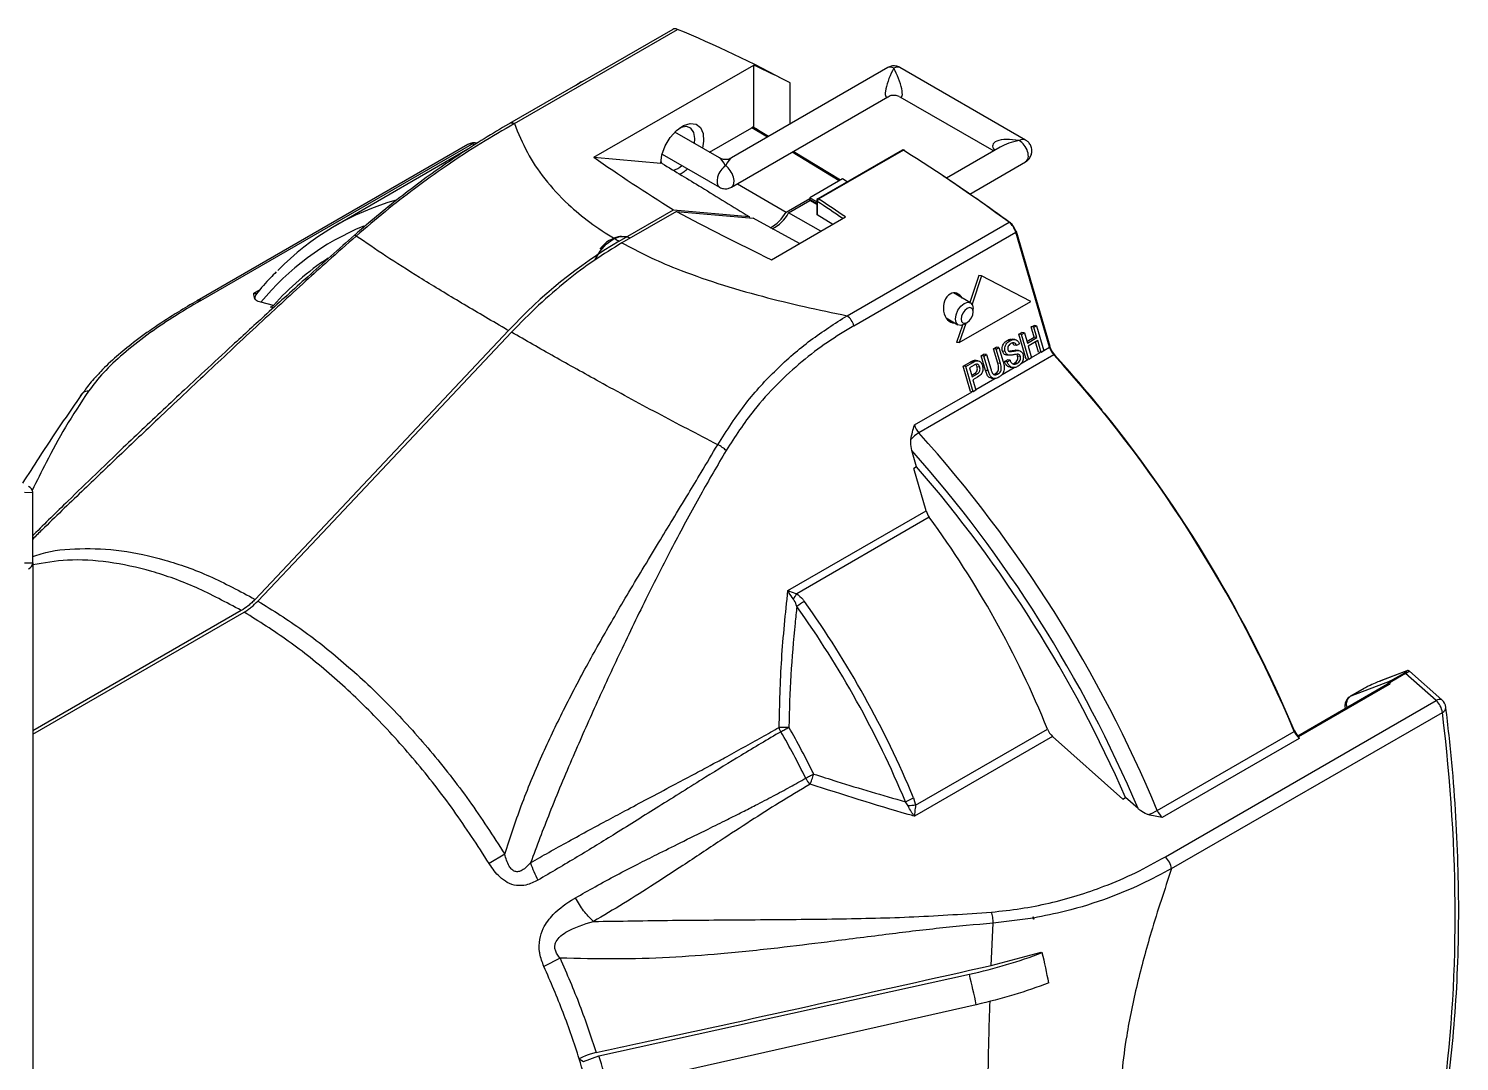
# Model space of a CAD drawing. Extents: x 12.3 to 108.7, y 1.1 to 80.4.
# Drawn here: x 24.44 to 31.51, y 11.65 to 16.75 of the extents above; entities that cross this region are included whole.
import ezdxf

# ---------------------------------------------------------------- set-up
doc = ezdxf.new("R2010")
doc.units = 0
doc.header["$MEASUREMENT"] = 0
doc.layers.add('OBJECT', color=7, linetype='CONTINUOUS')

msp = doc.modelspace()

# ---------------------------------------------------------------- linework, layer by layer
at = {"layer": 'OBJECT'}
for p, q in [((27.6216, 16.7481), (26.8148, 16.2823)), ((26.8387, 16.2824), (27.6452, 16.748)), ((27.2316, 16.1161), (28.0208, 16.5717)), ((28.6827, 16.5595), (27.9119, 16.1129)), ((28.0208, 16.2635), (28.0208, 16.5717)), ((29.364, 16.201), (28.7427, 16.5596)), ((27.1663, 16.4875), (27.1522, 16.4793)), ((28.2003, 16.28), (28.2003, 16.4843)), ((27.912, 15.9685), (28.6828, 16.4151)), ((28.7429, 16.4152), (29.2066, 16.1475)), ((27.8022, 16.1415), (28.0112, 16.2622)), ((28.0885, 16.2153), (28.0112, 16.2622)), ((27.8518, 16.1129), (27.6311, 16.2403)), ((28.0944, 16.2187), (28.0443, 16.2492)), ((26.6095, 16.1797), (25.2719, 15.4075)), ((25.2907, 15.4093), (26.6283, 16.1814)), ((26.6088, 16.1558), (25.9545, 15.778)), ((26.6428, 16.1775), (26.6283, 16.1814)), ((27.2316, 16.1161), (27.5619, 16.0866)), ((27.5686, 16.1321), (27.8519, 15.9685)), ((28.4436, 15.9994), (28.2102, 16.1413)), ((28.4496, 16.0029), (28.2161, 16.1448)), ((28.7546, 16.1517), (28.3371, 15.9107)), ((28.76, 16.151), (28.3425, 15.91)), ((29.2388, 16.1661), (28.9737, 16.0125)), ((27.5625, 16.0991), (27.5651, 16.0858)), ((29.0882, 15.9344), (29.364, 16.0942)), ((27.9416, 15.9857), (28.1805, 15.8449)), ((28.46, 16.0088), (28.2979, 15.9153)), ((28.482, 15.9943), (28.46, 16.0088)), ((28.1805, 15.8449), (28.2979, 15.9127)), ((28.1928, 15.8418), (28.2977, 15.9024)), ((28.2977, 15.9076), (28.2982, 15.9079)), ((28.3321, 15.8878), (28.2977, 15.9076)), ((28.2977, 15.9024), (28.2977, 15.9076)), ((28.3321, 15.8825), (28.2977, 15.9024)), ((28.2979, 15.9153), (28.2979, 15.9127)), ((28.3321, 15.8956), (28.2979, 15.9153)), ((28.2979, 15.9127), (28.2979, 15.9078)), ((28.2982, 15.9079), (28.3321, 15.8897)), ((28.3321, 15.902), (28.3321, 15.8367)), ((27.356, 15.7014), (27.6252, 15.8568)), ((27.6399, 15.8489), (27.3702, 15.6933)), ((27.6252, 15.8568), (27.9992, 15.8234)), ((27.6399, 15.8489), (28.0187, 15.8151)), ((28.3531, 15.7512), (28.1928, 15.8418)), ((28.3349, 15.898), (28.3349, 15.8312)), ((28.4111, 15.7847), (28.3349, 15.8312)), ((27.9992, 15.8234), (27.9998, 15.8168)), ((28.2473, 15.6901), (28.0187, 15.8151)), ((28.1084, 15.6099), (28.4741, 15.8211)), ((28.4825, 15.3335), (29.2819, 15.795)), ((28.5156, 15.2841), (29.3154, 15.7458)), ((29.4816, 15.1783), (29.3154, 15.7458)), ((29.4846, 15.1819), (29.3184, 15.7493)), ((29.1336, 15.5313), (29.089, 15.3986)), ((29.1468, 15.5299), (29.0996, 15.3897)), ((29.1468, 15.5299), (29.1336, 15.5313)), ((29.3895, 15.4044), (29.1468, 15.5299)), ((25.552, 15.4441), (25.5835, 15.4623)), ((29.0922, 15.3968), (29.0073, 15.4458)), ((25.6485, 15.3833), (25.5864, 15.3995)), ((25.6347, 15.3753), (25.6485, 15.3833)), ((25.6481, 15.3718), (25.6347, 15.3753)), ((29.0359, 15.2003), (29.3895, 15.4044)), ((29.1052, 15.3518), (29.1052, 15.3682)), ((28.9709, 15.3225), (29.0297, 15.2885)), ((29.0516, 15.2874), (29.0228, 15.2018)), ((29.068, 15.2957), (29.0359, 15.2003)), ((29.061, 15.2916), (29.0751, 15.2998)), ((29.3916, 15.2778), (29.4053, 15.2857)), ((29.4064, 15.2267), (29.3916, 15.2778)), ((29.4047, 15.2763), (29.3916, 15.2778)), ((29.4047, 15.2763), (29.4184, 15.2842)), ((29.4196, 15.2252), (29.4047, 15.2763)), ((29.4184, 15.2842), (29.4053, 15.2857)), ((29.4184, 15.2842), (29.4545, 15.1596)), ((25.5582, 13.9322), (26.8102, 15.2598)), ((29.0359, 15.2003), (29.0228, 15.2018)), ((29.2865, 15.2099), (29.2733, 15.2114)), ((29.3105, 15.2161), (29.2974, 15.2176)), ((29.333, 15.1939), (29.3194, 15.186)), ((29.3308, 15.2427), (29.3445, 15.2506)), ((29.3669, 15.1181), (29.3308, 15.2427)), ((29.3439, 15.2412), (29.3308, 15.2427)), ((29.3439, 15.2412), (29.3576, 15.2491)), ((29.38, 15.1166), (29.3439, 15.2412)), ((29.3576, 15.2491), (29.3445, 15.2506)), ((29.3576, 15.2491), (29.3724, 15.198)), ((29.3701, 15.2057), (29.4064, 15.2267)), ((29.3724, 15.198), (29.4196, 15.2252)), ((29.4237, 15.2108), (29.3766, 15.1836)), ((29.4196, 15.2252), (29.4064, 15.2267)), ((29.4277, 15.1532), (29.4129, 15.2046)), ((29.4409, 15.1517), (29.4237, 15.2108)), ((29.5035, 15.1396), (28.8369, 14.7548)), ((29.1446, 15.1352), (29.1583, 15.1431)), ((29.1654, 15.0635), (29.1446, 15.1352)), ((29.1577, 15.1337), (29.1446, 15.1352)), ((29.1577, 15.1337), (29.1714, 15.1416)), ((29.1785, 15.0621), (29.1577, 15.1337)), ((29.1714, 15.1416), (29.1583, 15.1431)), ((29.1714, 15.1416), (29.1919, 15.0708)), ((29.2054, 15.1703), (29.2191, 15.1782)), ((29.226, 15.0995), (29.2054, 15.1703)), ((29.2186, 15.1688), (29.2054, 15.1703)), ((29.2186, 15.1688), (29.2322, 15.1767)), ((29.2391, 15.098), (29.2186, 15.1688)), ((29.2322, 15.1767), (29.2191, 15.1782)), ((29.2322, 15.1767), (29.253, 15.105)), ((29.2627, 15.1564), (29.2496, 15.1579)), ((29.2848, 15.1377), (29.2717, 15.1392)), ((29.3194, 15.186), (29.3062, 15.1875)), ((29.3125, 15.1632), (29.3162, 15.1626)), ((29.3256, 15.1617), (29.3125, 15.1632)), ((29.3293, 15.1615), (29.3162, 15.163)), ((29.3378, 15.1325), (29.3246, 15.134)), ((29.3766, 15.1836), (29.3937, 15.1245)), ((29.3937, 15.1245), (29.38, 15.1166)), ((29.3929, 15.1272), (29.4364, 15.1522)), ((29.4409, 15.1517), (29.4277, 15.1532)), ((29.4545, 15.1596), (29.4409, 15.1517)), ((29.4537, 15.1623), (29.4816, 15.1783)), ((29.0552, 15.0836), (29.0908, 15.1042)), ((29.0914, 14.959), (29.0552, 15.0836)), ((29.0684, 15.0821), (29.0552, 15.0836)), ((29.0684, 15.0821), (29.1039, 15.1027)), ((29.1045, 14.9576), (29.0684, 15.0821)), ((29.1093, 15.089), (29.0862, 15.0756)), ((29.0862, 15.0756), (29.0991, 15.0309)), ((29.1039, 15.1027), (29.0908, 15.1042)), ((29.1055, 15.1113), (29.1162, 15.1125)), ((29.1186, 15.1098), (29.1055, 15.1113)), ((29.1293, 15.1112), (29.1121, 15.1131)), ((29.1372, 15.0795), (29.1241, 15.081)), ((29.1785, 15.0621), (29.1654, 15.0635)), ((29.2391, 15.098), (29.226, 15.0995)), ((29.2474, 15.0431), (29.3069, 15.0775)), ((29.2601, 15.1068), (29.2737, 15.1147)), ((29.2732, 15.1053), (29.2601, 15.1068)), ((29.2732, 15.1053), (29.2869, 15.1132)), ((29.2869, 15.1132), (29.2737, 15.1147)), ((29.2879, 15.0784), (29.301, 15.0769)), ((29.3008, 15.0963), (29.3088, 15.0995)), ((29.322, 15.098), (29.3088, 15.0995)), ((29.3387, 15.0958), (29.3755, 15.1171)), ((29.38, 15.1166), (29.3669, 15.1181)), ((24.7726, 15.0308), (24.7745, 15.0352)), ((29.0969, 15.0387), (29.1094, 15.0459)), ((29.0991, 15.0309), (29.1225, 15.0444)), ((29.127, 15.0302), (29.1033, 15.0165)), ((29.1033, 15.0165), (29.1181, 14.9654)), ((29.1225, 15.0444), (29.1094, 15.0459)), ((29.1174, 14.9681), (29.2121, 15.0228)), ((29.1951, 15.0241), (29.2082, 15.0226)), ((29.2059, 15.0435), (29.213, 15.046)), ((29.2261, 15.0445), (29.213, 15.046)), ((24.7119, 14.9581), (24.7065, 14.9506)), ((28.8151, 14.7936), (29.1, 14.9581)), ((29.1045, 14.9576), (29.0914, 14.959)), ((29.1181, 14.9654), (29.1045, 14.9576)), ((28.8255, 14.5869), (28.8021, 14.6678)), ((28.8255, 14.5869), (28.8117, 14.579)), ((28.8725, 14.3692), (28.8117, 14.579)), ((24.42, 14.4609), (24.46, 14.4608)), ((24.46, 14.112), (24.46, 14.4608)), ((28.1899, 13.9751), (28.8725, 14.3692)), ((28.8879, 14.3381), (28.2331, 13.9602)), ((24.42, 14.112), (24.46, 14.112)), ((24.46, 14.112), (24.4592, 8.5794)), ((25.49, 13.877), (24.4599, 13.2824)), ((24.4599, 13.266), (25.5041, 13.8688)), ((31.246, 13.5788), (31.117, 13.5295)), ((31.2465, 13.5791), (31.1184, 13.5302)), ((31.246, 13.5788), (31.2466, 13.5789)), ((31.42, 13.4359), (31.2594, 13.5774)), ((31.1515, 13.5126), (30.7086, 13.2569)), ((31.1602, 13.5118), (30.7116, 13.2528)), ((30.9711, 13.4551), (31.1658, 13.5288)), ((31.117, 13.5295), (31.1184, 13.5302)), ((31.1658, 13.5288), (31.2332, 13.5676)), ((31.2395, 13.5655), (31.1722, 13.5267)), ((31.3915, 13.4317), (31.2395, 13.5655)), ((30.054, 12.6595), (31.3915, 13.4317)), ((31.0348, 13.4922), (30.9687, 13.454)), ((30.9687, 13.454), (30.9711, 13.4551)), ((30.9711, 13.4551), (30.971, 13.4551)), ((30.9711, 13.4551), (31.0373, 13.4933)), ((30.0847, 12.6017), (31.4223, 13.3739)), ((28.8203, 12.9148), (29.4722, 13.2911)), ((29.4972, 13.255), (28.8146, 12.861)), ((29.8434, 12.9457), (29.4972, 13.255)), ((30.0139, 12.8893), (30.6909, 13.2801)), ((30.7158, 13.245), (30.0386, 12.854)), ((28.784, 12.9119), (28.7703, 12.9324)), ((28.8108, 12.9513), (28.8203, 12.9148)), ((29.8434, 12.9457), (29.8572, 12.9537)), ((29.9193, 12.8982), (29.8572, 12.9537)), ((26.7911, 12.6736), (26.7137, 12.6278)), ((29.1942, 12.1234), (29.2035, 12.3325)), ((29.4015, 12.3574), (29.2035, 12.3325)), ((29.4012, 12.3643), (29.4031, 12.3577)), ((29.4044, 12.3526), (29.4015, 12.3574)), ((29.4031, 12.3577), (29.4044, 12.3526)), ((27.0642, 12.1602), (26.9848, 12.1182)), ((29.1942, 12.1234), (29.4411, 12.1895)), ((29.4411, 12.1895), (29.446, 12.1867)), ((27.2566, 11.6763), (29.0863, 12.0798)), ((29.1204, 11.9295), (27.3017, 11.5196)), ((27.1593, 11.6624), (27.1586, 11.662)), ((27.1586, 11.662), (27.1802, 11.6496)), ((27.1802, 11.6496), (27.2566, 11.6763))]:
    msp.add_line(p, q, dxfattribs=at)
at = {"layer": 'OBJECT', "flags": 128}
for points in [[(27.1415, 16.4709), (27.1521, 16.4793), (27.1522, 16.4793)], [(27.1793, 16.4927), (27.1662, 16.4874), (27.1533, 16.4777)], [(27.5619, 16.0866), (27.5677, 16.1287), (27.5838, 16.1727), (27.6086, 16.214), (27.6396, 16.2484), (27.6735, 16.2723), (27.7068, 16.2832), (27.7361, 16.28), (27.7584, 16.2631), (27.7713, 16.2341), (27.7736, 16.1961), (27.7674, 16.1616)], [(27.7286, 16.184), (27.7309, 16.2081), (27.7258, 16.2385), (27.7111, 16.2593), (27.6886, 16.2681), (27.6611, 16.2638), (27.6566, 16.262)], [(29.2819, 15.795), (29.2833, 15.7956), (29.2845, 15.796), (29.2857, 15.796), (29.2866, 15.7957), (29.2873, 15.7951), (29.2878, 15.7942), (29.288, 15.793), (29.2879, 15.7916)], [(27.2357, 15.6086), (27.2371, 15.6113), (27.2621, 15.6522), (27.2928, 15.6866), (27.3264, 15.7115), (27.3599, 15.7247), (27.3904, 15.725), (27.406, 15.719)], [(29.3154, 15.7458), (29.3166, 15.7466), (29.3176, 15.7474), (29.3182, 15.7482), (29.3185, 15.7489), (29.3184, 15.7493)], [(29.061, 15.2916), (29.0442, 15.2858), (29.0298, 15.2885), (29.0202, 15.2995), (29.0168, 15.3171), (29.0201, 15.3385), (29.0297, 15.3606), (29.044, 15.38), (29.0609, 15.3936), (29.0778, 15.3996), (29.0922, 15.3968), (29.1018, 15.3858), (29.1052, 15.3683), (29.1052, 15.3683)], [(29.1052, 15.3519), (29.1029, 15.3639), (29.0963, 15.3713), (29.0866, 15.3732), (29.0751, 15.3692), (29.0636, 15.3599), (29.0538, 15.3467), (29.0474, 15.3317), (29.0451, 15.3171), (29.0474, 15.3051), (29.0539, 15.2977), (29.0637, 15.2958), (29.0752, 15.2998), (29.0867, 15.3091), (29.0964, 15.3223), (29.1029, 15.3373), (29.1052, 15.3519)], [(26.8244, 15.2517), (25.8362, 14.2038), (25.5723, 13.924)], [(29.4816, 15.1783), (29.4828, 15.1792), (29.4838, 15.18), (29.4844, 15.1808), (29.4846, 15.1815), (29.4846, 15.1819)], [(29.5035, 15.1396), (29.5048, 15.1403), (29.506, 15.1408), (29.5069, 15.141), (29.5076, 15.1409), (29.5081, 15.1405), (29.5082, 15.1399), (29.508, 15.1391), (29.5076, 15.138)], [(30.6909, 13.2801), (30.6921, 13.2809), (30.6931, 13.2816), (30.6938, 13.2822), (30.6941, 13.2827), (30.6941, 13.2831), (30.6937, 13.2833), (30.6929, 13.2834), (30.6919, 13.2833)]]:
    msp.add_lwpolyline(points, dxfattribs=at)
at = {"layer": 'OBJECT'}
for centre, radius, start, end in [((26.8268, 16.2579), 0.0272, 64.18876, 115.76829), ((26.6395, 16.1277), 0.06, 74.96732, 119.99731), ((26.6466, 16.152), 0.0347, 76.00476, 121.93976), ((26.621, 16.1582), 0.0244, 72.55824, 118.12772), ((28.7596, 16.143), 0.01, 57.83023, 119.99731), ((28.7567, 16.1471), 0.00502, 49.54907, 115.06933), ((28.7629, 16.1474), 0.00458, 63.25923, 128.99546), ((28.762, 16.1479), 0.00462, 350.86334, 51.50875), ((27.5936, 16.1565), 0.1085, 285.16112, 311.90204), ((26.6118, 14.6393), 1.3146, 105.73585, 135.72497), ((28.3421, 15.902), 0.01, 119.99731, 180), ((28.3371, 15.9025), 0.00495, 185.34774, 244.62562), ((28.3507, 15.8964), 0.0159, 121.1666, 174.07445), ((28.3392, 15.906), 0.00517, 50.61426, 114.00414), ((27.9966, 15.9504), 0.2119, 299.98725, 330.17584), ((28.0241, 15.9321), 0.1913, 297.13662, 331.83996), ((26.5948, 14.5713), 1.305, 112.54449, 140.60186), ((28.6022, 13.6031), 2.4404, 120.70607, 137.24572), ((27.3861, 15.576), 0.1511, 97.47926, 145.45854), ((29.3161, 15.748), 0.00261, 29.45419, 96.96787), ((26.6245, 14.5279), 1.2978, 122.91912, 138.76901), ((25.2834, 15.3859), 0.0245, 72.61838, 116.86275), ((25.5593, 15.4676), 0.0246, 252.77377, 297.14158), ((25.5978, 15.4163), 0.0409, 141.87007, 180.85266), ((28.4222, 15.2571), 0.0972, 16.10975, 51.73869), ((28.9119, 14.8223), 0.101, 196.50755, 221.96947), ((28.9342, 14.5934), 0.1885, 121.08381, 136.75105), ((23.9461, 10.3647), 6.572, 22.59061, 41.9122), ((23.9604, 10.3735), 6.4716, 22.96146, 41.57151), ((24.0028, 10.3981), 6.3879, 23.58257, 40.97661), ((24.425, 14.4574), 0.0352, 5.69847, 65.62736), ((28.9693, 14.3979), 0.101, 196.50677, 216.2533), ((24.9037, 11.4283), 4.9337, 22.1829, 36.14216), ((24.425, 14.1154), 0.0352, 294.36328, 354.30403), ((27.875, 14.1497), 0.4052, 327.58404, 332.11198), ((28.4697, 13.5842), 0.3917, 120.45402, 127.00264), ((24.2516, 11.0518), 4.9391, 22.61809, 35.52709), ((24.2389, 11.0445), 4.9089, 22.61809, 35.5271), ((31.1672, 13.5222), 0.00666, 41.56678, 102.09273), ((31.2345, 13.5611), 0.00666, 41.56678, 102.09273), ((31.409, 13.4121), 0.0262, 65.22999, 131.72276), ((31.3263, 13.3598), 0.0971, 8.34411, 47.7349), ((31.3803, 13.3909), 0.06, 6.94851, 48.6305), ((31.4124, 13.3996), 0.0275, 291.04597, 356.89779), ((24.2949, 11.076), 4.4895, 26.36022, 29.70475), ((29.5641, 13.3281), 0.0991, 201.91255, 227.48379), ((24.2823, 11.0688), 4.4591, 26.36022, 29.70476), ((28.6666, 13.2073), 0.2938, 290.66078, 299.38796), ((28.9296, 11.3127), 1.6058, 93.90114, 95.20144), ((29.8667, 13.1512), 0.3004, 289.88586, 299.34248), ((30.1055, 12.927), 0.099, 202.38491, 227.49287), ((29.9887, 12.5877), 0.0971, 8.34411, 47.7349), ((24.5014, 11.0139), 5.0825, 15.27129, 15.40723), ((24.8684, 11.1052), 4.7037, 11.42725, 13.29245), ((24.6248, 10.991), 4.5924, 11.79229, 13.71476), ((23.519, 10.5118), 3.8171, 15.07976, 17.5385), ((23.5659, 10.5305), 3.8645, 14.8309, 17.24758)]:
    msp.add_arc(centre, radius, start, end, dxfattribs=at)
for centre, major_axis, ratio, start_param, end_param in [((27.6513, 16.6959), (-0.0296, 0.0522), 0.572321, 5.647964, 6.287473), ((28.46, 9.8064), (-3.9477, 6.9583), 0.572321, 5.548483, 5.647964), ((28.4668, 9.8103), (-4.1061, 6.8666), 0.587369, 5.535159, 5.566409), ((28.7127, 16.5047), (0.0372, 0.0909), 0.22498, 1.069821, 3.42518), ((28.7127, 16.5047), (-0.0295, 0.0551), 0.552799, 5.515372, 6.301606), ((28.7127, 16.5047), (0.0294, 0.0552), 0.553901, 6.264696, 7.05185), ((28.7127, 16.5047), (-0.0372, 0.0908), 0.223905, 2.859687, 5.214125), ((28.0112, 16.2459), (0.01, 0.0173), 0.577294, 0.046518, 0.785127), ((27.6507, 16.465), (0.5496, -0.3175), 0.022287, 0.785301, 0.844909), ((29.3315, 16.1476), (0.1304, -0.0285), 0.374362, 1.653088, 3.62595), ((29.3315, 16.1476), (0.1304, 0.0288), 0.374326, 1.489034, 2.275268), ((29.3315, 16.1476), (0.0332, 0.053), 0.599933, 0.02169, 0.808843), ((29.3315, 16.1476), (-0.0333, 0.0529), 0.598915, 3.119981, 5.47534), ((37.4231, 14.9807), (11.2031, -2.5298), 0.214773, 3.620826, 3.698404), ((27.8819, 16.0233), (-0.0372, 0.0908), 0.223905, 5.214125, 6.001279), ((27.8819, 16.0233), (0.0372, 0.0909), 0.22498, 0.283587, 1.069821), ((28.4529, 9.8023), (-4.0524, 6.8979), 0.582392, 5.347626, 5.439591), ((28.4599, 9.8064), (-4.0474, 6.8892), 0.582398, 5.437985, 5.439585), ((27.8819, 16.0233), (0.0294, 0.0552), 0.553901, 0.768664, 3.118436), ((27.8819, 16.0233), (-0.0295, 0.0551), 0.552799, 3.15671, 5.515372), ((28.4599, 9.8064), (-4.0474, 6.8892), 0.582398, 5.347621, 5.406069), ((28.0434, 9.5659), (-3.8967, 6.9875), 0.567231, 5.428708, 5.452442), ((37.4231, 14.9807), (11.4042, -2.4586), 0.189202, 3.723442, 3.79852), ((28.3421, 15.8403), (0.00822, 0.00829), 0.687451, 2.53535, 3.303294), ((28.0362, 9.5619), (-3.8917, 6.9788), 0.567218, 5.429769, 5.452452), ((29.2757, 15.75), (-0.0303, 0.0518), 0.581565, 4.305697, 5.348371), ((29.2827, 15.7542), (-0.0253, 0.0431), 0.582398, 4.304946, 5.347621), ((29.0106, 15.3722), (0.0013, 0.0738), 0.717295, 0.407253, 3.205491), ((29.0106, 15.3722), (0.0013, 0.0738), 0.717295, 5.440515, 6.690438), ((29.5213, 15.1741), (-0.0305, 0.0517), 0.58323, 1.162599, 1.922733), ((29.5283, 15.1782), (-0.0355, 0.0604), 0.582398, 1.163354, 1.923488), ((28.3555, 12.9127), (-1.9628, 3.3412), 0.582385, 4.486963, 5.065093), ((28.3625, 12.9168), (-1.9578, 3.3325), 0.582398, 4.969637, 5.065081), ((28.3625, 12.9168), (-1.9578, 3.3325), 0.582398, 4.486951, 4.964579), ((31.1997, 13.5549), (0.0486, 0.0238), 0.079209, 5.431476, 6.554829), ((31.2042, 13.546), (0.0552, 0.0314), 0.00962, 5.401829, 6.286498), ((31.2118, 13.4826), (0.0581, -0.0345), 0.677099, 2.778085, 3.247908), ((31.2137, 13.4894), (0.0517, -0.0269), 0.637062, 2.755064, 3.269499), ((25.7795, 15.6073), (-4.0521, 6.8981), 0.58236, 3.773895, 4.071437), ((30.7271, 13.2858), (-0.0305, 0.0517), 0.58323, 1.344604, 2.083883)]:
    msp.add_ellipse(centre, major_axis=major_axis, ratio=ratio, start_param=start_param, end_param=end_param, dxfattribs=at)
for points, knots in [([(28.7431, 16.5592), (28.7428, 16.5594), (28.737, 16.5642), (28.7219, 16.5677), (28.7011, 16.5681), (28.6888, 16.5623), (28.6831, 16.5596)], [0, 0, 0, 0, 0.019537, 0.356822, 0.702374, 1, 1, 1, 1]), ([(28.6846, 16.4152), (28.6881, 16.4172), (28.698, 16.4229), (28.7168, 16.4239), (28.7326, 16.4213), (28.7394, 16.4168), (28.7402, 16.4163)], [0, 0, 0, 0, 0.207783, 0.580589, 0.949692, 1, 1, 1, 1]), ([(26.8149, 16.2825), (26.8133, 16.2816), (26.7725, 16.2588), (26.6918, 16.2094), (26.5759, 16.1356), (26.4607, 16.057), (26.346, 15.9737), (26.2306, 15.884), (26.1316, 15.8031), (26.0718, 15.7504), (26.049, 15.7303)], [0, 0, 0, 0, 0.006696, 0.16898, 0.323703, 0.467145, 0.619148, 0.766515, 0.910995, 1, 1, 1, 1]), ([(26.8387, 16.2824), (26.7837, 16.2505), (26.6734, 16.1865), (26.5078, 16.0782), (26.3498, 15.9651), (26.2007, 15.8497), (26.1055, 15.7681), (26.0576, 15.727)], [0, 0, 0, 0, 0.218089, 0.438108, 0.636555, 0.817194, 1, 1, 1, 1]), ([(26.8387, 16.2824), (26.8581, 16.2348), (26.895, 16.1444), (26.9837, 16.0098), (27.0887, 15.894), (27.209, 15.7946), (27.2979, 15.7353), (27.3496, 15.7052), (27.356, 15.7014)], [0, 0, 0, 0, 0.240482, 0.456541, 0.672314, 0.825355, 0.978337, 1, 1, 1, 1]), ([(29.3635, 16.0949), (29.3662, 16.0962), (29.3753, 16.1007), (29.3866, 16.1146), (29.395, 16.1347), (29.3956, 16.157), (29.3887, 16.1769), (29.3775, 16.1919), (29.3681, 16.1979), (29.364, 16.2006)], [0, 0, 0, 0, 0.070571, 0.233303, 0.402396, 0.573516, 0.740469, 0.886572, 1, 1, 1, 1]), ([(27.9093, 16.1125), (27.906, 16.1106), (27.8964, 16.1051), (27.8778, 16.1042), (27.8618, 16.1069), (27.8547, 16.1116), (27.8537, 16.1123)], [0, 0, 0, 0, 0.193789, 0.565644, 0.933819, 1, 1, 1, 1]), ([(27.562, 16.0898), (27.5641, 16.0885), (27.6308, 16.0479), (27.7765, 15.959), (27.9202, 15.8715), (27.9992, 15.8234)], [0, 0, 0, 0, 0.014318, 0.458098, 1, 1, 1, 1]), ([(27.694, 16.0596), (27.6884, 16.0539), (27.6763, 16.0413), (27.6632, 16.0356), (27.656, 16.0325)], [0, 0, 0, 0, 0.45623, 1, 1, 1, 1]), ([(27.8515, 15.9689), (27.8519, 15.9687), (27.8576, 15.9639), (27.8727, 15.9604), (27.8935, 15.96), (27.9059, 15.9658), (27.9116, 15.9685)], [0, 0, 0, 0, 0.019539, 0.3568237, 0.7023815, 1, 1, 1, 1]), ([(26.049, 15.7313), (25.9714, 15.6625), (25.8265, 15.534), (25.6259, 15.3521), (25.4564, 15.1967), (25.3166, 15.0673), (25.198, 14.9567), (25.0906, 14.8559), (24.9854, 14.7565), (24.8788, 14.655), (24.7613, 14.5422), (24.6228, 14.4074), (24.5186, 14.3058), (24.4619, 14.248), (24.46, 14.2461)], [0, 0, 0, 0, 0.143689, 0.268371, 0.374203, 0.461253, 0.531115, 0.597632, 0.664061, 0.730419, 0.800138, 0.888064, 0.99636, 1, 1, 1, 1]), ([(26.0576, 15.727), (26.0112, 15.6861), (25.9279, 15.6126), (25.8038, 15.5004), (25.6852, 15.3918), (25.5605, 15.2764), (25.4375, 15.1616), (25.3182, 15.0496), (25.1997, 14.9378), (25.057, 14.8029), (24.8892, 14.6436), (24.6981, 14.461), (24.5549, 14.3239), (24.4754, 14.2453), (24.46, 14.2301)], [0, 0, 0, 0, 0.084916, 0.1527773, 0.2300664, 0.3060502, 0.3863971, 0.4612286, 0.5305853, 0.6098142, 0.7300257, 0.8465399, 0.970379, 1, 1, 1, 1]), ([(26.0576, 15.727), (26.0558, 15.7282), (26.0524, 15.7306), (26.0498, 15.7318), (26.0493, 15.7312), (26.0492, 15.7311)], [0, 0, 0, 0, 0.44117, 0.882343, 1, 1, 1, 1]), ([(26.8102, 15.2598), (26.7995, 15.266), (26.7143, 15.3153), (26.5614, 15.4052), (26.37, 15.5216), (26.1994, 15.6296), (26.105, 15.6944), (26.0576, 15.727)], [0, 0, 0, 0, 0.03531, 0.279992, 0.527063, 0.762577, 1, 1, 1, 1]), ([(27.3702, 15.6933), (27.3245, 15.6654), (27.2329, 15.6096), (27.0951, 15.5056), (26.9578, 15.3879), (26.8689, 15.2971), (26.8244, 15.2517)], [0, 0, 0, 0, 0.245051, 0.490103, 0.745052, 1, 1, 1, 1]), ([(27.3702, 15.6933), (27.4119, 15.671), (27.4958, 15.6261), (27.654, 15.5584), (27.8431, 15.4912), (28.0565, 15.4296), (28.2707, 15.3771), (28.4117, 15.348), (28.4825, 15.3335)], [0, 0, 0, 0, 0.135924, 0.273595, 0.460994, 0.65131, 0.825153, 1, 1, 1, 1]), ([(25.6628, 15.5494), (25.653, 15.5399), (25.6185, 15.5067), (25.5877, 15.4687), (25.5656, 15.4416)], [0, 0, 0, 0, 0.28543, 1, 1, 1, 1]), ([(25.2907, 15.4093), (25.2434, 15.3812), (25.1489, 15.3251), (25.02, 15.2368), (24.9047, 15.1456), (24.8063, 15.053), (24.759, 14.9915), (24.7358, 14.9613)], [0, 0, 0, 0, 0.197688, 0.395318, 0.599422, 0.803453, 1, 1, 1, 1]), ([(25.2726, 15.4073), (25.2405, 15.3887), (25.1683, 15.3468), (25.0624, 15.2777), (24.9607, 15.2048), (24.8714, 15.131), (24.8135, 15.0784), (24.7871, 15.0482), (24.7826, 15.0431)], [0, 0, 0, 0, 0.162796, 0.366822, 0.582845, 0.765545, 0.960132, 1, 1, 1, 1]), ([(25.5569, 15.4157), (25.5542, 15.4249), (25.5516, 15.4342), (25.552, 15.4441), (25.552, 15.4441)], [0, 0, 0, 0, 0.995692, 1, 1, 1, 1]), ([(25.5864, 15.3995), (25.5771, 15.4026), (25.5643, 15.4069), (25.5585, 15.4138), (25.5569, 15.4157)], [0, 0, 0, 0, 0.726491, 1, 1, 1, 1]), ([(27.8431, 14.6962), (27.8883, 14.7665), (27.9758, 14.9025), (28.1327, 15.0723), (28.3003, 15.2178), (28.4215, 15.2947), (28.4825, 15.3335)], [0, 0, 0, 0, 0.257109, 0.497626, 0.747109, 1, 1, 1, 1]), ([(28.5156, 15.2841), (28.4719, 15.2575), (28.3844, 15.2044), (28.2572, 15.1079), (28.1353, 14.9963), (28.0058, 14.854), (27.9287, 14.7357), (27.8844, 14.6676)], [0, 0, 0, 0, 0.183115, 0.366178, 0.555066, 0.743887, 1, 1, 1, 1]), ([(27.8431, 14.6962), (27.7434, 14.748), (27.5431, 14.852), (27.2748, 14.9978), (27.0334, 15.132), (26.8943, 15.2117), (26.8244, 15.2517)], [0, 0, 0, 0, 0.272785, 0.548402, 0.773307, 1, 1, 1, 1]), ([(29.2496, 15.1579), (29.2488, 15.1619), (29.2472, 15.1699), (29.2492, 15.1828), (29.2566, 15.1992), (29.2664, 15.2064), (29.2733, 15.2114)], [0, 0, 0, 0, 0.187028, 0.374128, 0.561139, 1, 1, 1, 1]), ([(29.2627, 15.1564), (29.2619, 15.1604), (29.2604, 15.1685), (29.2623, 15.1813), (29.2697, 15.1978), (29.2796, 15.2049), (29.2865, 15.2099)], [0, 0, 0, 0, 0.1870288, 0.3741254, 0.5611388, 1, 1, 1, 1]), ([(29.2733, 15.2114), (29.2783, 15.2141), (29.2862, 15.2183), (29.2943, 15.217), (29.2973, 15.2165)], [0, 0, 0, 0, 0.627443, 1, 1, 1, 1]), ([(29.2912, 15.1958), (29.2886, 15.1942), (29.2834, 15.1909), (29.2774, 15.1834), (29.2746, 15.1739), (29.2756, 15.1682), (29.2761, 15.1654)], [0, 0, 0, 0, 0.28129, 0.560823, 0.780686, 1, 1, 1, 1]), ([(29.2865, 15.2099), (29.2914, 15.2123), (29.3012, 15.217), (29.3158, 15.2164), (29.3272, 15.2075), (29.3311, 15.1984), (29.333, 15.1939)], [0, 0, 0, 0, 0.2808, 0.560153, 0.779876, 1, 1, 1, 1]), ([(29.3194, 15.186), (29.3178, 15.1894), (29.3146, 15.1963), (29.3038, 15.2019), (29.296, 15.1982), (29.2912, 15.1958)], [0, 0, 0, 0, 0.281099, 0.560288, 1, 1, 1, 1]), ([(29.3062, 15.1875), (29.3048, 15.1913), (29.303, 15.1959), (29.2994, 15.1976), (29.2987, 15.1979)], [0, 0, 0, 0, 0.804996, 1, 1, 1, 1]), ([(29.2717, 15.1392), (29.2691, 15.1395), (29.2638, 15.1402), (29.255, 15.1453), (29.2517, 15.1531), (29.2496, 15.1579)], [0, 0, 0, 0, 0.281444, 0.562277, 1, 1, 1, 1]), ([(29.2848, 15.1377), (29.2822, 15.138), (29.2769, 15.1387), (29.2682, 15.1439), (29.2648, 15.1516), (29.2627, 15.1564)], [0, 0, 0, 0, 0.281446, 0.562272, 1, 1, 1, 1]), ([(29.2761, 15.1654), (29.2769, 15.1632), (29.2784, 15.1592), (29.2814, 15.1573), (29.2827, 15.1564)], [0, 0, 0, 0, 0.559612, 1, 1, 1, 1]), ([(29.2777, 15.1587), (29.283, 15.1591), (29.2946, 15.16), (29.3062, 15.162), (29.3125, 15.1632)], [0, 0, 0, 0, 0.455024, 1, 1, 1, 1]), ([(29.2827, 15.1564), (29.2907, 15.157), (29.305, 15.1581), (29.3193, 15.1606), (29.3256, 15.1617)], [0, 0, 0, 0, 0.558378, 1, 1, 1, 1]), ([(29.3226, 15.1434), (29.3183, 15.1427), (29.3112, 15.1417), (29.3015, 15.1395), (29.2932, 15.1379), (29.2876, 15.1378), (29.2848, 15.1377)], [0, 0, 0, 0, 0.33994, 0.560031, 0.780085, 1, 1, 1, 1]), ([(29.3088, 15.0995), (29.3117, 15.1014), (29.3173, 15.1052), (29.3235, 15.1141), (29.3262, 15.1246), (29.3252, 15.1309), (29.3246, 15.134)], [0, 0, 0, 0, 0.280917, 0.56081, 0.780504, 1, 1, 1, 1]), ([(29.3246, 15.134), (29.3239, 15.1361), (29.3225, 15.1399), (29.3197, 15.1419), (29.3185, 15.1427)], [0, 0, 0, 0, 0.5577524, 1, 1, 1, 1]), ([(29.322, 15.098), (29.3248, 15.0999), (29.3304, 15.1037), (29.3366, 15.1126), (29.3393, 15.1232), (29.3383, 15.1294), (29.3378, 15.1325)], [0, 0, 0, 0, 0.280917, 0.56081, 0.780504, 1, 1, 1, 1]), ([(29.3378, 15.1325), (29.337, 15.1346), (29.3354, 15.1387), (29.33, 15.1432), (29.3254, 15.1433), (29.3226, 15.1434)], [0, 0, 0, 0, 0.280087, 0.559962, 1, 1, 1, 1]), ([(29.3256, 15.1617), (29.3287, 15.1615), (29.3348, 15.1611), (29.3425, 15.1566), (29.3482, 15.1497), (29.3502, 15.1441), (29.3512, 15.1412)], [0, 0, 0, 0, 0.280367, 0.559902, 0.779855, 1, 1, 1, 1]), ([(29.3512, 15.1412), (29.3522, 15.1347), (29.3541, 15.1217), (29.3456, 15.0983), (29.3339, 15.0894), (29.3267, 15.084)], [0, 0, 0, 0, 0.27994, 0.56008, 1, 1, 1, 1]), ([(29.0908, 15.1042), (29.0935, 15.1057), (29.0983, 15.1084), (29.1033, 15.1104), (29.1055, 15.1113)], [0, 0, 0, 0, 0.5601, 1, 1, 1, 1]), ([(29.1039, 15.1027), (29.1066, 15.1042), (29.1114, 15.107), (29.1164, 15.1089), (29.1186, 15.1098)], [0, 0, 0, 0, 0.560101, 1, 1, 1, 1]), ([(29.1208, 15.0943), (29.1186, 15.0935), (29.1147, 15.0921), (29.1109, 15.0899), (29.1093, 15.089)], [0, 0, 0, 0, 0.559591, 1, 1, 1, 1]), ([(29.1094, 15.0459), (29.1123, 15.0477), (29.1181, 15.0514), (29.1248, 15.0605), (29.1262, 15.0717), (29.1248, 15.0779), (29.1241, 15.081)], [0, 0, 0, 0, 0.281401, 0.559752, 0.779355, 1, 1, 1, 1]), ([(29.1241, 15.081), (29.1233, 15.0834), (29.1216, 15.0883), (29.1184, 15.0916), (29.1168, 15.0932)], [0, 0, 0, 0, 0.500379, 1, 1, 1, 1]), ([(29.1186, 15.1098), (29.1224, 15.1107), (29.1301, 15.1125), (29.1401, 15.1071), (29.147, 15.0984), (29.1495, 15.0914), (29.1507, 15.0879)], [0, 0, 0, 0, 0.280014, 0.558915, 0.779401, 1, 1, 1, 1]), ([(29.1372, 15.0795), (29.1364, 15.0819), (29.1347, 15.0868), (29.1305, 15.0917), (29.1257, 15.0946), (29.1224, 15.0944), (29.1208, 15.0943)], [0, 0, 0, 0, 0.28026, 0.560076, 0.780158, 1, 1, 1, 1]), ([(29.1225, 15.0444), (29.1254, 15.0462), (29.1313, 15.0499), (29.1379, 15.059), (29.1394, 15.0702), (29.1379, 15.0764), (29.1372, 15.0795)], [0, 0, 0, 0, 0.281401, 0.559757, 0.779359, 1, 1, 1, 1]), ([(29.1507, 15.0879), (29.152, 15.0814), (29.1546, 15.0683), (29.1475, 15.0432), (29.1348, 15.0352), (29.127, 15.0302)], [0, 0, 0, 0, 0.280752, 0.559707, 1, 1, 1, 1]), ([(29.1954, 15.0255), (29.1904, 15.0265), (29.1802, 15.0284), (29.1712, 15.0455), (29.1673, 15.0575), (29.1654, 15.0635)], [0, 0, 0, 0, 0.3267317, 0.6625282, 1, 1, 1, 1]), ([(29.2318, 15.0292), (29.2255, 15.0261), (29.213, 15.0199), (29.1942, 15.0262), (29.1843, 15.0438), (29.1805, 15.056), (29.1785, 15.0621)], [0, 0, 0, 0, 0.280729, 0.557905, 0.778404, 1, 1, 1, 1]), ([(29.1919, 15.0708), (29.1935, 15.0655), (29.1966, 15.0551), (29.2045, 15.0424), (29.2161, 15.0398), (29.2228, 15.043), (29.2261, 15.0445)], [0, 0, 0, 0, 0.2817888, 0.5601273, 0.779389, 1, 1, 1, 1]), ([(29.213, 15.046), (29.2158, 15.0478), (29.2213, 15.0514), (29.2285, 15.0601), (29.2321, 15.078), (29.2285, 15.0906), (29.226, 15.0995)], [0, 0, 0, 0, 0.187565, 0.37424, 0.559722, 1, 1, 1, 1]), ([(29.2261, 15.0445), (29.2289, 15.0463), (29.2344, 15.0499), (29.2417, 15.0586), (29.2453, 15.0765), (29.2416, 15.0891), (29.2391, 15.098)], [0, 0, 0, 0, 0.187565, 0.374241, 0.559723, 1, 1, 1, 1]), ([(29.253, 15.105), (29.2552, 15.0972), (29.2595, 15.0815), (29.2572, 15.0564), (29.2458, 15.0384), (29.2365, 15.0323), (29.2318, 15.0292)], [0, 0, 0, 0, 0.281625, 0.559157, 0.778984, 1, 1, 1, 1]), ([(29.2881, 15.0799), (29.2848, 15.08), (29.2769, 15.0803), (29.2666, 15.0909), (29.2622, 15.1015), (29.2601, 15.1068)], [0, 0, 0, 0, 0.255223, 0.627335, 1, 1, 1, 1]), ([(29.3267, 15.084), (29.321, 15.0811), (29.3095, 15.0753), (29.2923, 15.0776), (29.2797, 15.0892), (29.2754, 15.0999), (29.2732, 15.1053)], [0, 0, 0, 0, 0.280809, 0.559565, 0.779621, 1, 1, 1, 1]), ([(29.2869, 15.1132), (29.2888, 15.1087), (29.2926, 15.0999), (29.3028, 15.0937), (29.313, 15.0938), (29.319, 15.0966), (29.322, 15.098)], [0, 0, 0, 0, 0.280633, 0.558671, 0.779198, 1, 1, 1, 1]), ([(24.7826, 15.0431), (24.7641, 15.0236), (24.7376, 14.9955), (24.7179, 14.9669), (24.7119, 14.9581)], [0, 0, 0, 0, 0.696054, 1, 1, 1, 1]), ([(24.7033, 14.9484), (24.6332, 14.8462), (24.5377, 14.7072), (24.4366, 14.5486), (24.4098, 14.5066)], [0, 0, 0, 0, 0.734912, 1, 1, 1, 1]), ([(24.7358, 14.9613), (24.6966, 14.9019), (24.6188, 14.7838), (24.5315, 14.6204), (24.4798, 14.5164), (24.4569, 14.4703)], [0, 0, 0, 0, 0.361125, 0.717284, 1, 1, 1, 1]), ([(24.7036, 14.9482), (24.7027, 14.9475), (24.6985, 14.9442), (24.6961, 14.9395), (24.6942, 14.9357)], [0, 0, 0, 0, 0.209287, 1, 1, 1, 1]), ([(24.7358, 14.9613), (24.7313, 14.9608), (24.7222, 14.9599), (24.7112, 14.9551), (24.7058, 14.9502), (24.7036, 14.9482)], [0, 0, 0, 0, 0.3655933, 0.7311784, 1, 1, 1, 1]), ([(28.7969, 14.7225), (28.8021, 14.7465), (28.8074, 14.7705), (28.8151, 14.7935), (28.8151, 14.7936)], [0, 0, 0, 0, 0.995848, 1, 1, 1, 1]), ([(28.8021, 14.6678), (28.7991, 14.681), (28.7951, 14.6989), (28.7965, 14.7176), (28.7969, 14.7225)], [0, 0, 0, 0, 0.741139, 1, 1, 1, 1]), ([(26.7911, 12.6736), (26.8174, 12.7537), (26.8719, 12.9191), (26.971, 13.1555), (27.0821, 13.3892), (27.2002, 13.6134), (27.3064, 13.8012), (27.3967, 13.955), (27.472, 14.081), (27.5473, 14.2056), (27.6235, 14.3307), (27.6937, 14.4463), (27.7681, 14.5694), (27.8159, 14.6503), (27.8431, 14.6962)], [0, 0, 0, 0, 0.108029, 0.223361, 0.332023, 0.445426, 0.555337, 0.615889, 0.68051, 0.749225, 0.808556, 0.874651, 0.928783, 1, 1, 1, 1]), ([(27.8844, 14.6676), (27.8419, 14.5945), (27.7541, 14.4438), (27.6254, 14.2039), (27.4935, 13.9453), (27.3646, 13.6786), (27.2419, 13.414), (27.1249, 13.1489), (27.016, 12.8902), (26.9496, 12.7128), (26.9188, 12.6306)], [0, 0, 0, 0, 0.1145593, 0.236447, 0.3657729, 0.5026289, 0.6306682, 0.7525376, 0.8853648, 1, 1, 1, 1]), ([(27.8844, 14.6676), (27.8817, 14.6702), (27.8762, 14.6754), (27.8659, 14.683), (27.8547, 14.6902), (27.847, 14.6942), (27.8431, 14.6962)], [0, 0, 0, 0, 0.250001, 0.499997, 0.749999, 1, 1, 1, 1]), ([(24.46, 14.1432), (24.4737, 14.1481), (24.5456, 14.1741), (24.6918, 14.1865), (24.896, 14.1785), (25.1114, 14.1316), (25.333, 14.0531), (25.4831, 13.9725), (25.5582, 13.9322)], [0, 0, 0, 0, 0.044814, 0.235851, 0.426888, 0.617926, 0.808963, 1, 1, 1, 1]), ([(25.49, 13.877), (25.4155, 13.917), (25.2665, 13.9969), (25.0463, 14.0752), (24.8331, 14.1205), (24.6352, 14.1328), (24.5163, 14.1125), (24.46, 14.1029)], [0, 0, 0, 0, 0.2040887, 0.4081774, 0.6122661, 0.8163548, 1, 1, 1, 1]), ([(25.5582, 13.9322), (25.5527, 13.9266), (25.5416, 13.9153), (25.5189, 13.8956), (25.5015, 13.8844), (25.49, 13.877)], [0, 0, 0, 0, 0.2541805, 0.5083597, 1, 1, 1, 1]), ([(25.5041, 13.8688), (25.51, 13.8725), (25.5219, 13.8797), (25.5451, 13.8971), (25.5615, 13.9133), (25.5723, 13.924)], [0, 0, 0, 0, 0.2541765, 0.5083552, 1, 1, 1, 1]), ([(25.5723, 13.924), (25.6458, 13.878), (25.7927, 13.7861), (26.0096, 13.6116), (26.2217, 13.4122), (26.4252, 13.1869), (26.6185, 12.9405), (26.7336, 12.7626), (26.7911, 12.6736)], [0, 0, 0, 0, 0.1649054, 0.3298109, 0.4947162, 0.6631442, 0.8315721, 1, 1, 1, 1]), ([(28.1464, 13.2998), (28.1492, 13.4122), (28.1548, 13.6375), (28.1782, 13.8624), (28.1899, 13.9751)], [0, 0, 0, 0, 0.498681, 1, 1, 1, 1]), ([(28.2171, 13.9325), (28.209, 13.9436), (28.1989, 13.9576), (28.1915, 13.972), (28.19, 13.975), (28.1899, 13.9751)], [0, 0, 0, 0, 0.78717, 0.991474, 1, 1, 1, 1]), ([(28.1899, 13.9751), (28.19, 13.9751), (28.1927, 13.974), (28.2056, 13.9691), (28.221, 13.9641), (28.2331, 13.9602)], [0, 0, 0, 0, 0.008535, 0.216274, 1, 1, 1, 1]), ([(28.234, 13.897), (28.2304, 13.9075), (28.2262, 13.9201), (28.2184, 13.9307), (28.2171, 13.9325)], [0, 0, 0, 0, 0.828661, 1, 1, 1, 1]), ([(28.2331, 13.9602), (28.2437, 13.9515), (28.2579, 13.94), (28.2685, 13.9255), (28.2712, 13.9219)], [0, 0, 0, 0, 0.747888, 1, 1, 1, 1]), ([(26.7137, 12.6278), (26.6566, 12.7161), (26.5424, 12.8927), (26.3505, 13.1372), (26.1485, 13.3608), (25.9381, 13.5588), (25.7228, 13.7319), (25.577, 13.8232), (25.5041, 13.8688)], [0, 0, 0, 0, 0.168441, 0.336883, 0.505324, 0.670216, 0.835108, 1, 1, 1, 1]), ([(28.234, 13.897), (28.231, 13.8694), (28.2189, 13.7565), (28.2019, 13.5576), (28.1969, 13.3864), (28.1943, 13.3007)], [0, 0, 0, 0, 0.1394468, 0.5690819, 1, 1, 1, 1]), ([(31.2585, 13.5779), (31.2579, 13.5783), (31.2564, 13.5794), (31.254, 13.58), (31.2512, 13.5801), (31.2497, 13.5799), (31.2488, 13.5797)], [0, 0, 0, 0, 0.1454992, 0.3570654, 0.5880654, 1, 1, 1, 1]), ([(31.117, 13.5295), (31.1085, 13.5261), (31.0916, 13.5193), (31.0622, 13.5057), (31.0437, 13.4965), (31.0373, 13.4933)], [0, 0, 0, 0, 0.395442, 0.791243, 1, 1, 1, 1]), ([(31.1516, 13.5127), (31.1524, 13.513), (31.1539, 13.5135), (31.1569, 13.5132), (31.1591, 13.5124), (31.1601, 13.5118), (31.1602, 13.5118)], [0, 0, 0, 0, 0.321703, 0.64301, 0.984319, 1, 1, 1, 1]), ([(30.9689, 13.4531), (30.9664, 13.4519), (30.958, 13.4478), (30.9475, 13.4345), (30.941, 13.4162), (30.9402, 13.4011), (30.9428, 13.3938), (30.9434, 13.3922)], [0, 0, 0, 0, 0.114736, 0.391815, 0.677012, 0.926631, 1, 1, 1, 1]), ([(30.9521, 13.3975), (30.951, 13.4017), (30.9482, 13.4123), (30.9505, 13.4289), (30.9577, 13.4451), (30.9665, 13.4517), (30.971, 13.4551)], [0, 0, 0, 0, 0.18028, 0.45406, 0.727009, 1, 1, 1, 1]), ([(31.4398, 11.4605), (31.4454, 11.5023), (31.4617, 11.6234), (31.482, 11.8287), (31.4976, 12.0779), (31.5041, 12.3326), (31.5018, 12.5924), (31.4904, 12.8569), (31.4707, 13.1252), (31.4502, 13.3072), (31.4399, 13.3981)], [0, 0, 0, 0, 0.070019, 0.202903, 0.335796, 0.468696, 0.601597, 0.734495, 0.867387, 1, 1, 1, 1]), ([(26.9188, 12.6307), (26.9488, 12.6479), (27.0111, 12.6836), (27.1083, 12.7377), (27.2025, 12.7894), (27.2953, 12.8394), (27.3909, 12.8905), (27.5014, 12.9493), (27.6144, 13.0091), (27.7171, 13.0638), (27.8019, 13.1091), (27.8847, 13.1537), (27.9701, 13.2005), (28.0598, 13.2504), (28.118, 13.2836), (28.1464, 13.2998)], [0, 0, 0, 0, 0.073897, 0.153267, 0.238114, 0.304225, 0.379778, 0.471149, 0.57355, 0.65492, 0.721371, 0.780168, 0.856935, 0.930211, 1, 1, 1, 1]), ([(28.1464, 13.2998), (28.1498, 13.3), (28.1566, 13.3004), (28.1687, 13.3008), (28.1815, 13.3009), (28.19, 13.3008), (28.1943, 13.3007)], [0, 0, 0, 0, 0.249996, 0.500002, 0.749998, 1, 1, 1, 1]), ([(28.1555, 13.2784), (28.1555, 13.2784), (28.1543, 13.2806), (28.1519, 13.2849), (28.1488, 13.2921), (28.1471, 13.2971), (28.1464, 13.2998), (28.1464, 13.2998)], [0, 0, 0, 0, 0.000101, 0.314742, 0.623576, 0.9999, 1, 1, 1, 1]), ([(28.1555, 13.2784), (28.1584, 13.2801), (28.1641, 13.2834), (28.174, 13.289), (28.1842, 13.2949), (28.1909, 13.2987), (28.1943, 13.3007)], [0, 0, 0, 0, 0.2499935, 0.4999964, 0.7500007, 1, 1, 1, 1]), ([(28.1555, 13.2784), (28.0897, 13.2396), (27.9646, 13.1658), (27.7641, 13.0417), (27.5578, 12.9122), (27.3472, 12.7804), (27.1485, 12.6582), (27.02, 12.5829), (26.955, 12.5449)], [0, 0, 0, 0, 0.1629018, 0.3098318, 0.5028293, 0.6821149, 0.8395287, 1, 1, 1, 1]), ([(30.7155, 13.2506), (30.7146, 13.2515), (30.7088, 13.2571), (30.701, 13.2684), (30.696, 13.279), (30.6941, 13.283)], [0, 0, 0, 0, 0.101556, 0.659825, 1, 1, 1, 1]), ([(30.7116, 13.2528), (30.7124, 13.2513), (30.7138, 13.2488), (30.7151, 13.2461), (30.7157, 13.245), (30.7158, 13.245)], [0, 0, 0, 0, 0.578355, 0.972028, 1, 1, 1, 1]), ([(27.1404, 12.4577), (27.1728, 12.4761), (27.2402, 12.5144), (27.3431, 12.5697), (27.4448, 12.6227), (27.5498, 12.6757), (27.6656, 12.7333), (27.7817, 12.7905), (27.884, 12.8413), (27.9621, 12.8803), (28.0379, 12.9188), (28.1164, 12.9598), (28.199, 13.0043), (28.2521, 13.0342), (28.2778, 13.0487)], [0, 0, 0, 0, 0.087014, 0.181124, 0.273134, 0.355344, 0.456284, 0.576026, 0.658624, 0.723749, 0.780408, 0.857781, 0.930974, 1, 1, 1, 1]), ([(28.2998, 13.0193), (28.2485, 12.9888), (28.1489, 12.9295), (28.0018, 12.8355), (27.8437, 12.7315), (27.6858, 12.6268), (27.5272, 12.5229), (27.3809, 12.4302), (27.2791, 12.3701), (27.2292, 12.3407)], [0, 0, 0, 0, 0.140091, 0.27181, 0.413599, 0.590148, 0.723186, 0.86437, 1, 1, 1, 1]), ([(28.2778, 13.0487), (28.2807, 13.0503), (28.2865, 13.0536), (28.2965, 13.0589), (28.3069, 13.0643), (28.314, 13.0677), (28.3175, 13.0694)], [0, 0, 0, 0, 0.249993, 0.499996, 0.749999, 1, 1, 1, 1]), ([(28.2998, 13.0194), (28.2998, 13.0194), (28.2968, 13.0222), (28.2905, 13.0283), (28.2832, 13.0386), (28.2792, 13.0457), (28.2778, 13.0487), (28.2778, 13.0487)], [0, 0, 0, 0, 0.0000652, 0.3550705, 0.7356526, 0.9999362, 1, 1, 1, 1]), ([(28.2998, 13.0193), (28.3012, 13.0227), (28.3038, 13.0295), (28.3084, 13.0421), (28.3131, 13.0556), (28.3161, 13.0647), (28.3176, 13.0693)], [0, 0, 0, 0, 0.249994, 0.499996, 0.749998, 1, 1, 1, 1]), ([(28.8146, 12.861), (28.8046, 12.8638), (28.6318, 12.9128), (28.4609, 12.9677), (28.2998, 13.0193)], [0, 0, 0, 0, 0.0578891, 1, 1, 1, 1]), ([(28.3176, 13.0693), (28.3556, 13.057), (28.5055, 13.0085), (28.6571, 12.9649), (28.7703, 12.9324)], [0, 0, 0, 0, 0.253585, 1, 1, 1, 1]), ([(28.8146, 12.861), (28.8145, 12.8611), (28.8088, 12.8678), (28.7973, 12.8833), (28.7885, 12.9021), (28.784, 12.9119)], [0, 0, 0, 0, 0.007313, 0.483883, 1, 1, 1, 1]), ([(28.8203, 12.9148), (28.819, 12.9046), (28.8164, 12.8849), (28.815, 12.8683), (28.8146, 12.8611), (28.8146, 12.861)], [0, 0, 0, 0, 0.514647, 0.992682, 1, 1, 1, 1]), ([(29.9689, 12.8687), (29.9667, 12.8695), (29.9527, 12.8746), (29.9354, 12.8846), (29.923, 12.8951), (29.9193, 12.8982)], [0, 0, 0, 0, 0.1205655, 0.7418779, 1, 1, 1, 1]), ([(30.0386, 12.854), (30.0385, 12.854), (30.0151, 12.8574), (29.992, 12.8631), (29.9689, 12.8687)], [0, 0, 0, 0, 0.004308, 1, 1, 1, 1]), ([(26.9188, 12.6306), (26.9059, 12.6168), (26.8884, 12.5979), (26.8625, 12.587), (26.8504, 12.5862), (26.842, 12.5877), (26.834, 12.5913), (26.8234, 12.5993), (26.8043, 12.6251), (26.7967, 12.653), (26.7911, 12.6736)], [0, 0, 0, 0, 0.3013694, 0.4093007, 0.4560815, 0.5003137, 0.5447127, 0.5911054, 0.6976021, 1, 1, 1, 1]), ([(29.1947, 12.3872), (29.2433, 12.3924), (29.3407, 12.4027), (29.5301, 12.44), (29.721, 12.499), (29.9092, 12.5799), (30.0056, 12.6329), (30.054, 12.6595)], [0, 0, 0, 0, 0.1508799, 0.3017788, 0.6118069, 0.8052853, 1, 1, 1, 1]), ([(26.955, 12.5449), (26.936, 12.5353), (26.9035, 12.519), (26.8503, 12.5157), (26.8048, 12.5306), (26.7573, 12.5662), (26.7296, 12.6022), (26.7145, 12.6265), (26.7137, 12.6278)], [0, 0, 0, 0, 0.244025, 0.415817, 0.583646, 0.731251, 0.98503, 1, 1, 1, 1]), ([(26.9188, 12.6307), (26.9235, 12.6161), (26.9329, 12.5871), (26.9477, 12.5589), (26.955, 12.5449)], [0, 0, 0, 0, 0.5, 1, 1, 1, 1]), ([(30.0847, 12.6017), (30.0356, 12.5755), (29.9369, 12.5228), (29.7629, 12.4508), (29.5852, 12.3936), (29.456, 12.3681), (29.4031, 12.3577)], [0, 0, 0, 0, 0.242263, 0.485939, 0.789784, 1, 1, 1, 1]), ([(30.0847, 12.6017), (30.0501, 12.4973), (29.9869, 12.3067), (29.9121, 12.0297), (29.8642, 11.7996), (29.8381, 11.6018), (29.8285, 11.4361), (29.8339, 11.2824), (29.8544, 11.1327), (29.8922, 10.9925), (29.9466, 10.8652), (30.0112, 10.7557), (30.0602, 10.6954), (30.0847, 10.6653)], [0, 0, 0, 0, 0.128108, 0.233833, 0.339418, 0.414185, 0.488923, 0.563852, 0.638803, 0.729469, 0.820219, 0.910089, 1, 1, 1, 1]), ([(26.9848, 12.1182), (26.9766, 12.1395), (26.9675, 12.1631), (26.9607, 12.2083), (26.9612, 12.2526), (26.9833, 12.3182), (27.0396, 12.3916), (27.0993, 12.4338), (27.1386, 12.4566), (27.1404, 12.4577)], [0, 0, 0, 0, 0.145706, 0.161853, 0.29586, 0.430972, 0.641293, 0.983628, 1, 1, 1, 1]), ([(27.2292, 12.3407), (27.2123, 12.3575), (27.1783, 12.3912), (27.1531, 12.4355), (27.1404, 12.4577)], [0, 0, 0, 0, 0.5000003, 1, 1, 1, 1]), ([(27.2292, 12.3407), (27.3593, 12.3428), (27.6254, 12.3473), (28.0268, 12.3493), (28.4251, 12.3528), (28.8152, 12.3611), (29.0676, 12.3785), (29.1947, 12.3872)], [0, 0, 0, 0, 0.198032, 0.405338, 0.609469, 0.803446, 1, 1, 1, 1]), ([(29.2035, 12.3325), (29.2034, 12.3374), (29.2032, 12.3471), (29.2014, 12.3618), (29.1986, 12.3757), (29.196, 12.3834), (29.1947, 12.3872)], [0, 0, 0, 0, 0.25, 0.499999, 0.749997, 1, 1, 1, 1]), ([(27.0642, 12.1602), (27.0591, 12.1664), (27.0496, 12.1779), (27.0405, 12.1976), (27.0376, 12.2171), (27.0424, 12.2404), (27.0612, 12.2659), (27.1213, 12.3086), (27.182, 12.3266), (27.2292, 12.3407)], [0, 0, 0, 0, 0.0740841, 0.1369976, 0.1937212, 0.250825, 0.3585746, 0.5009324, 1, 1, 1, 1]), ([(29.2035, 12.3325), (29.1152, 12.3245), (28.9386, 12.3086), (28.6654, 12.2752), (28.3995, 12.2409), (28.1279, 12.2075), (27.8682, 12.1804), (27.5998, 12.1608), (27.3353, 12.1529), (27.1546, 12.1578), (27.0642, 12.1602)], [0, 0, 0, 0, 0.124845, 0.249784, 0.385615, 0.499943, 0.631954, 0.74986, 0.874809, 1, 1, 1, 1]), ([(29.4015, 12.3574), (29.4012, 12.358), (29.4005, 12.3593), (29.4004, 12.3616), (29.4008, 12.3633), (29.4012, 12.3641), (29.4012, 12.3643)], [0, 0, 0, 0, 0.321733, 0.645677, 0.931731, 1, 1, 1, 1]), ([(27.0642, 12.1602), (27.0978, 12.0827), (27.165, 11.9276), (27.2167, 11.7713), (27.2425, 11.6932)], [0, 0, 0, 0, 0.5, 1, 1, 1, 1]), ([(29.0863, 12.0798), (29.1484, 12.0948), (29.2731, 12.1249), (29.3882, 12.166), (29.446, 12.1867)], [0, 0, 0, 0, 0.497249, 1, 1, 1, 1]), ([(27.1593, 11.6624), (27.1339, 11.7387), (27.0832, 11.8912), (27.0176, 12.0425), (26.9848, 12.1182)], [0, 0, 0, 0, 0.4999999, 1, 1, 1, 1]), ([(27.2425, 11.6932), (27.3233, 11.7106), (27.9757, 11.8512), (28.6252, 11.9963), (29.1942, 12.1234)], [0, 0, 0, 0, 0.123817, 1, 1, 1, 1]), ([(29.4788, 12.0371), (29.4218, 12.0166), (29.3071, 11.9754), (29.1828, 11.9448), (29.1204, 11.9295)], [0, 0, 0, 0, 0.497315, 1, 1, 1, 1]), ([(29.178, 11.5084), (29.1794, 11.5913), (29.1817, 11.7342), (29.1862, 11.8843), (29.1881, 11.9473)], [0, 0, 0, 0, 0.579938, 1, 1, 1, 1]), ([(27.2425, 11.6932), (27.2347, 11.6913), (27.2192, 11.6877), (27.1902, 11.6782), (27.1716, 11.6687), (27.1593, 11.6624)], [0, 0, 0, 0, 0.252923, 0.505858, 1, 1, 1, 1])]:
    msp.add_open_spline(points, degree=3, knots=knots, dxfattribs=at)

doc.saveas('drawing.dxf')
